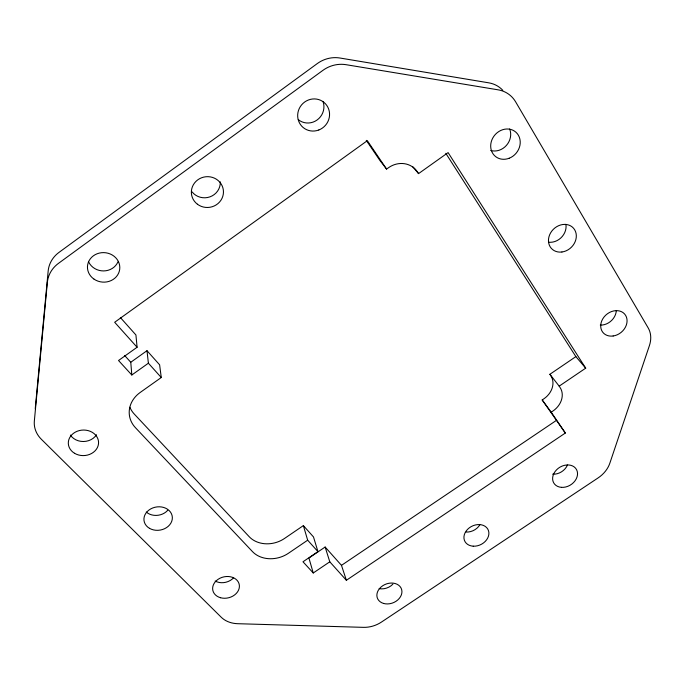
<?xml version="1.0" encoding="UTF-8"?>
<svg xmlns="http://www.w3.org/2000/svg" width="685" height="685" viewBox="0 0 685 685"><rect width="100%" height="100%" fill="white"/><g stroke="black" fill="none" stroke-linecap="round" stroke-linejoin="round"><path stroke-width="1.03" d="M120.355 317.515L135.93 334.974L137.094 347.252L118.531 360.507L131.811 374.995L148.388 363.204L146.992 350.694L130.775 362.262L131.811 374.995M366.278 140.365L379.867 160.418L386.58 169.084L388.549 167.679A21.655 19.882 -43 0 1 417.388 171.824L418.569 173.613L448.101 152.601L585.701 368.162L559.174 386.143L549.892 374.284L575.879 356.62L585.701 368.162M146.992 350.694L159.614 364.814L161.266 377.521L140.237 392.428A28.736 24.831 -7.2 0 0 135.442 427.688L252.5 551.63A26.253 21.312 -16.1 0 0 288.394 553.292L307.668 540.2L303.369 525.609L284.481 538.487A25.747 21.064 -15.9 0 1 249.237 536.74L134.354 414.142A28.136 24.463 -6.7 0 1 129.893 407.301M303.369 525.609L313.499 536.946L317.951 551.63L302.984 561.777L313.25 572.985L329.785 561.811L325.144 547.032L308.918 558.027L313.25 572.985M329.785 561.811L346.379 580.281L565.339 433.04L542.186 399.954L543.899 398.798A18.726 15.37 -34.5 0 0 550.808 375.663L549.892 374.284M542.186 399.954L551.219 412.19L552.958 411.017A19.094 15.558 -34.3 0 0 560.099 387.539L559.174 386.143M346.379 580.281L341.481 565.348L556.151 420.564M124.619 355.489L130.775 362.262M148.388 363.204L161.266 377.521M307.668 540.2L317.951 551.63M137.094 347.252L114.669 322.275L367.34 140.673L386.58 169.084M325.144 547.032L341.481 565.348M412.541 166.498L418.569 173.613M551.219 412.19L565.339 433.04M445.824 153.337L575.879 356.62M502.807 90.317A30.311 27.109 -54.1 0 0 488.79 82.834L340.017 58.028A30.979 29.583 -58.9 0 0 317.258 63.594L59.064 252.345A30.517 27.588 6.6 0 0 48.164 271.037L35.38 407.267A28.958 24.728 -0.1 0 0 35.295 408.894M323.08 101.611A15.952 15.404 -53.2 0 1 317.155 119.952A15.952 15.404 -53.2 0 1 298.266 119.635M220.279 181.868A15.704 15.113 -5 0 1 209.952 196.86A15.704 15.113 -5 0 1 192.083 191.903M117.923 261.91A15.832 14.496 5.7 0 1 103.615 270.926A15.832 14.496 5.7 0 1 88.776 262.175M96.491 434.744A14.822 12.595 -2.1 0 1 83.467 441.508A14.822 12.595 -2.1 0 1 70.409 435.061M167.739 510.291A13.983 11.559 -8.7 0 1 146.282 512.046M233.551 577.823A13.272 10.609 -13.2 0 1 215.15 581.034M392.89 584.168A12.655 9.915 -21.5 0 1 379.165 588.638M479.825 524.83A12.767 10.104 -26.7 0 1 466.142 532.057M567.471 464.987A12.946 10.241 -32.1 0 1 552.658 474.183M616.286 310.742A13.957 11.414 -40.6 0 1 600.291 325.101M565.896 224.32A14.685 12.527 -44.6 0 1 548.616 242.199M509.631 128.96A15.524 13.768 -51.6 0 1 506.455 145.366A15.524 13.768 -51.6 0 1 490.743 150.46M47.359 282.391L34.344 420.967A29.592 25.114 -0.6 0 0 41.348 439.265L221.238 617.245A25.713 20.199 -14.3 0 0 237.798 623.71L363.401 627.349A24.746 19.154 -20.4 0 0 381.382 622.117L598.142 477.89A25.491 19.951 -33.3 0 0 609.838 463.206L649.423 345.574A27.049 21.74 -39.6 0 0 648.181 327.918L515.625 101.842A30.996 27.597 -53.3 0 0 498.081 89.821L346.122 64.698A31.681 30.183 -56.9 0 0 322.832 70.409L58.508 263.331A31.21 28.094 5.7 0 0 47.359 282.391M318.808 129.987A16.312 15.704 -50.9 0 0 324.082 102.476A16.312 15.704 -50.9 0 0 297.958 112.511A16.312 15.704 -50.9 0 0 318.808 129.987M197.391 204.207A16.063 15.404 -6.5 0 0 223.284 194.223A16.063 15.404 -6.5 0 0 201.544 177.783A16.063 15.404 -6.5 0 0 197.391 204.207M94.05 279.155A16.192 14.762 4.7 0 0 119.712 269.231A16.192 14.762 4.7 0 0 97.133 253.767A16.192 14.762 4.7 0 0 94.05 279.155M74.571 453.299A15.147 12.784 -2.6 0 0 98.494 443.931A15.147 12.784 -2.6 0 0 77.251 431.233A15.147 12.784 -2.6 0 0 74.571 453.299M149.501 528.332A14.274 11.705 -9 0 0 172.235 519.367A14.274 11.705 -9 0 0 152.695 507.979A14.274 11.705 -9 0 0 149.501 528.332M220.57 597.74A13.537 10.729 -13.4 0 0 239.339 585.093A13.537 10.729 -13.4 0 0 218.138 579.287A13.537 10.729 -13.4 0 0 220.57 597.74M383.574 603.442A12.887 10.01 -21.6 0 0 401.932 591.292A12.887 10.01 -21.6 0 0 382.709 585.752A12.887 10.01 -21.6 0 0 383.574 603.442M473.215 546.185A13.006 10.207 -26.6 0 0 488.465 530.592A13.006 10.207 -26.6 0 0 467.547 529.377A13.006 10.207 -26.6 0 0 473.215 546.185M561.435 487.352A13.195 10.343 -32 0 0 577.224 471.349A13.195 10.343 -32 0 0 556.571 469.807A13.195 10.343 -32 0 0 561.435 487.352M613.152 335.992A14.239 11.559 -40.3 0 0 625.662 315.451A14.239 11.559 -40.3 0 0 602.86 318.705A14.239 11.559 -40.3 0 0 613.152 335.992M561.914 252.003A14.993 12.715 -44.1 0 0 574.689 229.817A14.993 12.715 -44.1 0 0 550.569 232.934A14.993 12.715 -44.1 0 0 561.914 252.003M509.152 158.252A15.875 14.008 -50.9 0 0 516.01 132.291A15.875 14.008 -50.9 0 0 491.222 141.889A15.875 14.008 -50.9 0 0 509.152 158.252"/></g></svg>
